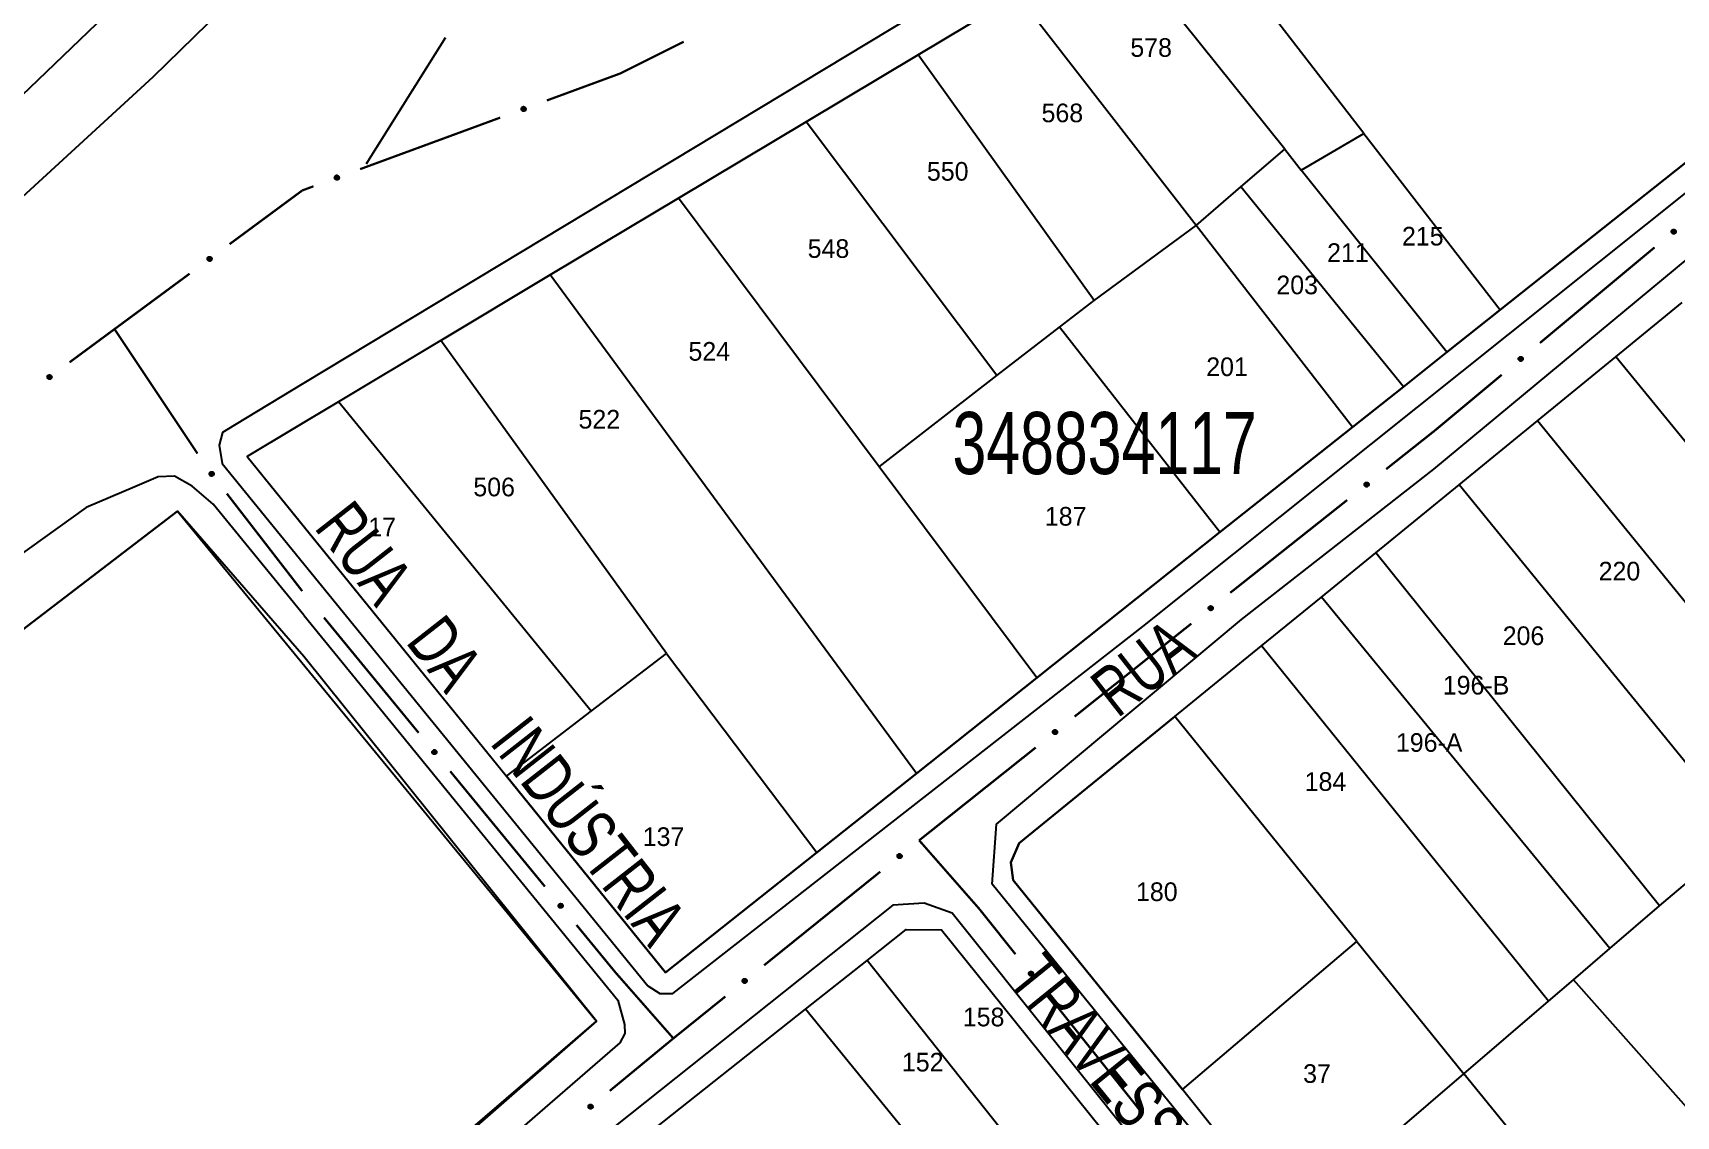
# Model space of a CAD drawing. Extents: x 199577 to 200882, y 4838726 to 4840156.
# Drawn here: x 199978.2 to 200110.4, y 4839670.9 to 4839758.1 of the extents above; entities that cross this region are included whole.
import ezdxf
from ezdxf.enums import TextEntityAlignment as Align

# ---------------------------------------------------------------- set-up
doc = ezdxf.new("R2010")
doc.units = 0
doc.header["$LTSCALE"] = 1.5
doc.header["$MEASUREMENT"] = 0
for name, color, linetype in [('CD_MALHA_LOTES', 7, 'CONTINUOUS'), ('CD_TXT_QUADRA', 2, 'CONTINUOUS'), ('RU-QUADRA', 210, 'CONTINUOUS'), ('SV-EIXO-RUA-PAV', 20, 'CONTINUOUS'), ('SV-RUA-PAVIM', 7, 'CONTINUOUS'), ('SV-TXT-RUA-PAV', 7, 'CONTINUOUS'), ('Th_NmrPorta', 1, 'CONTINUOUS')]:
    doc.layers.add(name, color=color, linetype=linetype)
doc.styles.add('ARIAL', font='ARIAL.SHX')

msp = doc.modelspace()

# ---------------------------------------------------------------- linework, layer by layer
at = {"layer": 'CD_MALHA_LOTES', "linetype": 'Continuous', "flags": 128}
for points in [[(200070.59, 4839768.97), (200101.62, 4839787.54), (200125.3, 4839758.87), (200096.21, 4839735.77)], [(199877.53, 4839658.95), (199894.68, 4839674.47), (199922.61, 4839700.51), (200000, 4839774.82)], [(200085.25, 4839749.97), (200070.59, 4839768.97)], [(200078.89, 4839748.69), (200065.23, 4839765.76)], [(200049.41, 4839756.29), (200057.41, 4839761.08)], [(200071.76, 4839742.57), (200057.41, 4839761.08)], [(200040.39, 4839750.89), (200049.41, 4839756.29)], [(200063.56, 4839736.52), (200049.41, 4839756.29)], [(200030.14, 4839744.76), (200040.39, 4839750.89)], [(200055.74, 4839730.48), (200040.39, 4839750.89)], [(200080.22, 4839747.02), (200085.25, 4839749.97)], [(200085.25, 4839749.97), (200096.21, 4839735.77)], [(200075.35, 4839745.66), (200078.89, 4839748.69)], [(200078.89, 4839748.69), (200080.22, 4839747.02)], [(200091.94, 4839732.38), (200080.22, 4839747.02)], [(200071.76, 4839742.57), (200075.35, 4839745.66)], [(200088.43, 4839729.59), (200075.35, 4839745.66)], [(200019.82, 4839738.58), (200030.14, 4839744.76)], [(200046.27, 4839723.14), (200030.14, 4839744.76)], [(200063.56, 4839736.52), (200071.76, 4839742.57)], [(200084.34, 4839726.34), (200071.76, 4839742.57)], [(200011.03, 4839733.32), (200019.82, 4839738.58)], [(200049.28, 4839698.49), (200019.82, 4839738.58)], [(200060.77, 4839734.37), (200063.56, 4839736.52)], [(200105.52, 4839731.99), (200110.86, 4839736.36)], [(200096.21, 4839735.77), (200091.94, 4839732.38)], [(200055.74, 4839730.48), (200060.77, 4839734.37)], [(200073.68, 4839717.88), (200060.77, 4839734.37)], [(200011.03, 4839733.32), (200002.78, 4839728.38)], [(200029.17, 4839708.14), (200011.03, 4839733.32)], [(200091.94, 4839732.38), (200088.43, 4839729.59)], [(200099.23, 4839726.85), (200105.52, 4839731.99)], [(200128.2, 4839704.28), (200105.52, 4839731.99)], [(200046.27, 4839723.14), (200055.74, 4839730.48)], [(200088.43, 4839729.59), (200084.34, 4839726.34)], [(200002.78, 4839728.38), (199995.43, 4839723.98), (200016.29, 4839698.25)], [(200023.11, 4839703.48), (200002.78, 4839728.38)], [(200084.34, 4839726.34), (200073.68, 4839717.88)], [(200092.91, 4839721.69), (200099.23, 4839726.85)], [(200121.96, 4839698.93), (200099.23, 4839726.85)], [(200058.94, 4839706.16), (200046.27, 4839723.14)], [(200086.23, 4839716.23), (200092.91, 4839721.69)], [(200115.8, 4839693.64), (200092.91, 4839721.69)], [(199950.14, 4839689.2), (199989.84, 4839719.57)], [(199989.84, 4839719.57), (200023.55, 4839678.56)], [(200073.68, 4839717.88), (200058.94, 4839706.16)], [(200081.85, 4839712.67), (200086.23, 4839716.23)], [(200109.04, 4839687.83), (200086.23, 4839716.23)], [(200077.02, 4839708.74), (200081.85, 4839712.67)], [(200105.04, 4839684.4), (200081.85, 4839712.67)], [(200070.05, 4839703.06), (200077.02, 4839708.74)], [(200100.11, 4839680.17), (200077.02, 4839708.74)], [(200023.11, 4839703.48), (200029.17, 4839708.14)], [(200029.17, 4839708.14), (200041.25, 4839692.12)], [(200058.94, 4839706.16), (200049.28, 4839698.49)], [(200016.29, 4839698.25), (200023.11, 4839703.48)], [(200070.05, 4839703.06), (200057.54, 4839692.88), (200056.85, 4839691.31), (200057.06, 4839689.91), (200070.67, 4839673.05)], [(200084.69, 4839684.96), (200070.05, 4839703.06)], [(200029.09, 4839682.46), (200016.29, 4839698.25)], [(200049.28, 4839698.49), (200041.25, 4839692.12)], [(200041.25, 4839692.12), (200029.09, 4839682.46)], [(200109.04, 4839687.83), (200111.62, 4839690.04)], [(200105.04, 4839684.4), (200109.04, 4839687.83)], [(200045.3, 4839683.43), (200048.45, 4839685.93), (200051.28, 4839685.9), (200065.18, 4839668.64)], [(200070.67, 4839673.05), (200084.69, 4839684.96)], [(200084.69, 4839684.96), (200093.3, 4839674.32)], [(200040.35, 4839679.51), (200045.3, 4839683.43)], [(200060.42, 4839664.38), (200045.3, 4839683.43)], [(200102.11, 4839681.88), (200105.04, 4839684.4)], [(200100.11, 4839680.17), (200102.11, 4839681.88)], [(200128.31, 4839652.36), (200102.11, 4839681.88)], [(200027.59, 4839669.4), (200040.35, 4839679.51)], [(200055.96, 4839660.38), (200040.35, 4839679.51)], [(200093.3, 4839674.32), (200100.11, 4839680.17)], [(200023.55, 4839678.56), (199954.6, 4839618.28)], [(200079.28, 4839662.29), (200093.3, 4839674.32)], [(200098.1, 4839668.43), (200093.3, 4839674.32)], [(200079.28, 4839662.29), (200070.67, 4839673.05)]]:
    msp.add_lwpolyline(points, dxfattribs=at)
at = {"layer": 'RU-QUADRA', "linetype": 'Continuous', "flags": 128}
for points in [[(199664.32, 4839452.58), (199781.38, 4839565.17), (199877.53, 4839658.95), (199894.68, 4839674.47), (199922.61, 4839700.51), (200000, 4839774.82), (200127.91, 4839897.56), (200162.15, 4839930.41), (200156.67, 4839958.91), (200109.35, 4839994.51), (200029.2, 4839897.56), (200000, 4839862.24), (199937.53, 4839789.94), (199872.75, 4839722.23), (199845.1, 4839695.32), (199780.34, 4839634.06), (199772.91, 4839627.43), (199767.28, 4839621.55), (199762.32, 4839626.7), (199710.63, 4839577.87), (199702.93, 4839570.4), (199652.38, 4839522)], [(200118.5, 4839643.41), (200105.76, 4839631.4), (200103.97, 4839631.51), (200088.21, 4839651.12), (200083.64, 4839656.83), (200079.28, 4839662.29), (200070.67, 4839673.05), (200057.06, 4839689.91), (200056.85, 4839691.31), (200057.54, 4839692.88), (200070.05, 4839703.06), (200077.02, 4839708.74), (200081.85, 4839712.67), (200086.23, 4839716.23), (200092.91, 4839721.69), (200099.23, 4839726.85), (200105.52, 4839731.99), (200110.86, 4839736.36)], [(200027.59, 4839669.4), (200040.35, 4839679.51), (200045.3, 4839683.43), (200048.45, 4839685.93), (200051.28, 4839685.9), (200065.18, 4839668.64)]]:
    msp.add_lwpolyline(points, dxfattribs=at)
for points in [[(200000, 4839718.35), (200016.29, 4839698.25), (200029.09, 4839682.46), (200041.25, 4839692.12), (200049.28, 4839698.49), (200058.94, 4839706.16), (200073.68, 4839717.88), (200084.34, 4839726.34), (200088.43, 4839729.59), (200091.94, 4839732.38), (200096.21, 4839735.77), (200125.3, 4839758.87), (200101.62, 4839787.54), (200070.59, 4839768.97), (200065.23, 4839765.76), (200057.41, 4839761.08), (200049.41, 4839756.29), (200040.39, 4839750.89), (200030.14, 4839744.76), (200019.82, 4839738.58), (200011.03, 4839733.32), (200002.78, 4839728.38), (200000, 4839726.72), (199995.43, 4839723.98)], [(200000.12, 4839658.43), (200023.55, 4839678.56), (200000, 4839707.88), (199989.84, 4839719.57), (199950.14, 4839689.2), (199947.72, 4839691.9), (199895.17, 4839648.14), (199900.55, 4839642), (199898.34, 4839640.25), (199909.12, 4839628.26), (199905.39, 4839624.93), (199930.08, 4839597.17), (199954.6, 4839618.28)]]:
    msp.add_lwpolyline(points, close=True, dxfattribs=at)
at = {"layer": 'SV-EIXO-RUA-PAV', "const_width": 0.18}
for points in [[(200005.02, 4839747.51), (200011.395346, 4839757.676364)], [(200030.55454, 4839757.34227), (200026.082404, 4839755.106202)], [(200025.43, 4839754.78), (200019.545052, 4839752.614892)], [(200026.082404, 4839755.106202), (200025.43, 4839754.78)], [(200015.791053, 4839751.233773), (200004.529055, 4839747.090415)], [(199999.659981, 4839745.217502), (199999.88, 4839745.38)], [(200000.775056, 4839745.709296), (199999.88, 4839745.38)], [(199994.029231, 4839741.058817), (199999.659981, 4839745.217502)], [(200099.414557, 4839733.108628), (200108.632408, 4839740.791805)], [(199981.158946, 4839731.553253), (199990.81166, 4839738.682426)], [(199984.79, 4839734.2), (199991.444341, 4839724.214022)], [(200090.97, 4839726.07), (200096.34194, 4839730.547569)], [(200087.047301, 4839722.958827), (200090.964757, 4839726.065842)], [(200090.964757, 4839726.065842), (200090.97, 4839726.07)], [(199993.808871, 4839720.990543), (199999.313335, 4839713.870089)], [(200074.511441, 4839713.016382), (200083.913336, 4839720.473216)], [(199999.313335, 4839713.870089), (199999.87, 4839713.15)], [(200009.233492, 4839701.748703), (200001.617522, 4839711.02216)], [(200061.989792, 4839703.056058), (200070.594028, 4839709.909313)], [(200070.594028, 4839709.909313), (200070.62, 4839709.93)], [(200070.62, 4839709.93), (200071.377476, 4839710.53077)], [(200049.49, 4839693.1), (200058.860978, 4839700.563964)], [(200019.388119, 4839689.384094), (200011.772149, 4839698.65755)], [(200049.474609, 4839693.087598), (200049.49, 4839693.1)], [(200049.49, 4839693.1), (200054.105593, 4839687.837272)], [(200037.015829, 4839683.048733), (200046.359914, 4839690.577882)], [(200054.105593, 4839687.837272), (200054.34, 4839687.57)], [(200054.34, 4839687.57), (200057.23511, 4839683.938237)], [(200025.05, 4839682.49), (200021.926775, 4839686.292941)], [(200025.102073, 4839682.430679), (200025.05, 4839682.49)], [(200029.72, 4839677.17), (200025.102073, 4839682.430679)], [(200029.72, 4839677.17), (200033.901134, 4839680.539017)], [(200059.728477, 4839680.810439), (200067.208579, 4839671.427045)], [(200024.605657, 4839672.950254), (200029.233713, 4839676.768774)], [(200029.233713, 4839676.768774), (200029.72, 4839677.17)]]:
    msp.add_lwpolyline(points, dxfattribs=at)
at = {"layer": 'SV-EIXO-RUA-PAV'}
for points in [[(200017.840905, 4839751.870632), (200017.821021, 4839751.825948), (200017.794794, 4839751.791611), (200017.764676, 4839751.769267), (200017.732914, 4839751.756463), (200017.698944, 4839751.747023), (200017.662596, 4839751.745063), (200017.621771, 4839751.751822), (200017.576807, 4839751.771455), (200017.543397, 4839751.800633), (200017.519913, 4839751.828988), (200017.504654, 4839751.86134), (200017.496037, 4839751.894493), (200017.495248, 4839751.932317), (200017.502503, 4839751.973622), (200017.523338, 4839752.018357), (200017.549281, 4839752.051844), (200017.57898, 4839752.072691), (200017.6116, 4839752.087825), (200017.646396, 4839752.097046), (200017.682088, 4839752.098766), (200017.723662, 4839752.091387), (200017.767544, 4839752.070237), (200017.801238, 4839752.044744), (200017.822496, 4839752.015345), (200017.836673, 4839751.982895), (200017.846555, 4839751.948938), (200017.850047, 4839751.912482), (200017.840905, 4839751.870632)], [(200002.824908, 4839746.346155), (200002.805024, 4839746.301471), (200002.778797, 4839746.267134), (200002.748679, 4839746.244791), (200002.716917, 4839746.231987), (200002.682947, 4839746.222547), (200002.646599, 4839746.220586), (200002.605774, 4839746.227346), (200002.56081, 4839746.246978), (200002.527401, 4839746.276157), (200002.503916, 4839746.304512), (200002.488657, 4839746.336863), (200002.48004, 4839746.370017), (200002.479252, 4839746.407841), (200002.486506, 4839746.449146), (200002.507341, 4839746.493881), (200002.533284, 4839746.527368), (200002.562983, 4839746.548214), (200002.595604, 4839746.563348), (200002.6304, 4839746.57257), (200002.666091, 4839746.574289), (200002.707666, 4839746.56691), (200002.751547, 4839746.545761), (200002.785242, 4839746.520267), (200002.806499, 4839746.490869), (200002.820676, 4839746.458418), (200002.830558, 4839746.424462), (200002.834051, 4839746.388006), (200002.824908, 4839746.346155)], [(200109.995206, 4839742.059857), (200110.000047, 4839742.108525), (200110.01416, 4839742.149363), (200110.035734, 4839742.180036), (200110.061866, 4839742.20217), (200110.091151, 4839742.221803), (200110.125043, 4839742.235083), (200110.165925, 4839742.24149), (200110.21478, 4839742.236976), (200110.255664, 4839742.219769), (200110.286867, 4839742.200227), (200110.311516, 4839742.174307), (200110.330112, 4839742.145538), (200110.342742, 4839742.109877), (200110.34883, 4839742.068384), (200110.343103, 4839742.019368), (200110.328992, 4839741.979427), (200110.307346, 4839741.950306), (200110.28113, 4839741.925691), (200110.250993, 4839741.906006), (200110.217648, 4839741.893162), (200110.17586, 4839741.887107), (200110.127556, 4839741.893401), (200110.087559, 4839741.90702), (200110.058142, 4839741.928252), (200110.034489, 4839741.954607), (200110.014441, 4839741.98374), (200109.999673, 4839742.017253), (200109.995206, 4839742.059857)], [(199992.239471, 4839739.87381), (199992.246058, 4839739.922272), (199992.261629, 4839739.962577), (199992.284291, 4839739.992455), (199992.311202, 4839740.013636), (199992.341173, 4839740.032204), (199992.375521, 4839740.044257), (199992.416606, 4839740.049191), (199992.465268, 4839740.042925), (199992.505507, 4839740.02426), (199992.535988, 4839740.003609), (199992.55969, 4839739.97682), (199992.57724, 4839739.947402), (199992.588581, 4839739.91131), (199992.593174, 4839739.869625), (199992.585689, 4839739.820847), (199992.570153, 4839739.781438), (199992.547474, 4839739.753114), (199992.520391, 4839739.729457), (199992.489565, 4839739.710867), (199992.455781, 4839739.699229), (199992.413802, 4839739.69468), (199992.365756, 4839739.702706), (199992.326273, 4839739.717753), (199992.297639, 4839739.740028), (199992.274948, 4839739.767216), (199992.255959, 4839739.79705), (199992.242405, 4839739.831073), (199992.239471, 4839739.87381)], [(200097.697399, 4839731.820664), (200097.701131, 4839731.869429), (200097.714311, 4839731.910578), (200097.735181, 4839731.941734), (200097.760803, 4839731.964457), (200097.789633, 4839731.984751), (200097.823215, 4839731.998799), (200097.86394, 4839732.006135), (200097.912885, 4839732.002734), (200097.95415, 4839731.986462), (200097.98579, 4839731.967635), (200098.011022, 4839731.942283), (200098.030268, 4839731.913945), (200098.043707, 4839731.87858), (200098.050738, 4839731.837237), (200098.046127, 4839731.788103), (200098.032929, 4839731.747851), (200098.011951, 4839731.718245), (200097.986303, 4839731.69304), (200097.956621, 4839731.672674), (200097.923577, 4839731.659074), (200097.881938, 4839731.65207), (200097.833504, 4839731.657263), (200097.793206, 4839731.669968), (200097.763314, 4839731.690525), (200097.739068, 4839731.716335), (200097.718361, 4839731.745004), (200097.702834, 4839731.778173), (200097.697399, 4839731.820664)], [(199979.369186, 4839730.368245), (199979.375772, 4839730.416708), (199979.391343, 4839730.457013), (199979.414006, 4839730.486891), (199979.440916, 4839730.508071), (199979.470888, 4839730.526639), (199979.505235, 4839730.538693), (199979.546321, 4839730.543627), (199979.594982, 4839730.537361), (199979.635222, 4839730.518696), (199979.665703, 4839730.498045), (199979.689404, 4839730.471256), (199979.706954, 4839730.441838), (199979.718295, 4839730.405746), (199979.722888, 4839730.364061), (199979.715403, 4839730.315283), (199979.699867, 4839730.275874), (199979.677188, 4839730.24755), (199979.650105, 4839730.223893), (199979.61928, 4839730.205303), (199979.585495, 4839730.193665), (199979.543516, 4839730.189116), (199979.49547, 4839730.197142), (199979.455988, 4839730.212189), (199979.427353, 4839730.234464), (199979.404662, 4839730.261652), (199979.385673, 4839730.291486), (199979.372119, 4839730.325509), (199979.369186, 4839730.368245)], [(199992.584872, 4839722.753867), (199992.633468, 4839722.748345), (199992.674104, 4839722.733663), (199992.704472, 4839722.711661), (199992.726238, 4839722.685222), (199992.74546, 4839722.655665), (199992.758264, 4839722.62159), (199992.764098, 4839722.580623), (199992.758902, 4839722.531836), (199992.741125, 4839722.491196), (199992.721148, 4839722.46027), (199992.694885, 4839722.435986), (199992.665859, 4839722.417795), (199992.630025, 4839722.405665), (199992.588451, 4839722.400157), (199992.53952, 4839722.40657), (199992.49978, 4839722.421238), (199992.470965, 4839722.44329), (199992.446719, 4839722.469847), (199992.427457, 4839722.500257), (199992.415081, 4839722.533778), (199992.409611, 4839722.575647), (199992.416581, 4839722.623858), (199992.430758, 4839722.663661), (199992.452399, 4839722.692778), (199992.479082, 4839722.71606), (199992.508493, 4839722.735699), (199992.54221, 4839722.749996), (199992.584872, 4839722.753867)], [(200085.299342, 4839721.712985), (200085.304258, 4839721.761646), (200085.318434, 4839721.802462), (200085.340056, 4839721.833102), (200085.366222, 4839721.855195), (200085.395538, 4839721.874782), (200085.429451, 4839721.88801), (200085.470342, 4839721.894353), (200085.51919, 4839721.889764), (200085.560048, 4839721.872494), (200085.591221, 4839721.852903), (200085.615829, 4839721.826945), (200085.63438, 4839721.798148), (200085.646955, 4839721.762466), (200085.652979, 4839721.720964), (200085.647175, 4839721.671957), (200085.633003, 4839721.632038), (200085.611311, 4839721.602951), (200085.585058, 4839721.578376), (200085.55489, 4839721.558738), (200085.521525, 4839721.545945), (200085.479728, 4839721.539955), (200085.431434, 4839721.546325), (200085.391458, 4839721.560005), (200085.362074, 4839721.581283), (200085.338462, 4839721.607674), (200085.318459, 4839721.636838), (200085.303743, 4839721.670375), (200085.299342, 4839721.712985)], [(200072.763482, 4839711.770539), (200072.768399, 4839711.8192), (200072.782575, 4839711.860016), (200072.804197, 4839711.890656), (200072.830363, 4839711.912749), (200072.859678, 4839711.932336), (200072.893591, 4839711.945564), (200072.934483, 4839711.951907), (200072.983331, 4839711.947318), (200073.024188, 4839711.930048), (200073.055361, 4839711.910457), (200073.07997, 4839711.884499), (200073.098521, 4839711.855702), (200073.111096, 4839711.820021), (200073.11712, 4839711.778518), (200073.111316, 4839711.729512), (200073.097144, 4839711.689592), (200073.075452, 4839711.660505), (200073.049199, 4839711.63593), (200073.01903, 4839711.616292), (200072.985666, 4839711.603499), (200072.943869, 4839711.59751), (200072.895575, 4839711.603879), (200072.855598, 4839711.617559), (200072.826215, 4839711.638837), (200072.802603, 4839711.665228), (200072.782599, 4839711.694392), (200072.767883, 4839711.727929), (200072.763482, 4839711.770539)], [(200060.244415, 4839701.8066), (200060.249231, 4839701.855271), (200060.263322, 4839701.896116), (200060.284881, 4839701.9268), (200060.311001, 4839701.948948), (200060.340276, 4839701.968596), (200060.374161, 4839701.981893), (200060.41504, 4839701.988322), (200060.463897, 4839701.983833), (200060.50479, 4839701.966648), (200060.536004, 4839701.947122), (200060.560666, 4839701.921214), (200060.579277, 4839701.892456), (200060.591925, 4839701.856801), (200060.598035, 4839701.815311), (200060.592333, 4839701.766292), (200060.578243, 4839701.726343), (200060.556612, 4839701.697212), (200060.530409, 4839701.672583), (200060.500282, 4839701.652882), (200060.466944, 4839701.64002), (200060.425159, 4839701.633944), (200060.376852, 4839701.640213), (200060.336848, 4839701.653811), (200060.30742, 4839701.675028), (200060.283753, 4839701.70137), (200060.26369, 4839701.730493), (200060.248904, 4839701.763999), (200060.244415, 4839701.8066)], [(200010.50894, 4839700.022228), (200010.460203, 4839700.026315), (200010.419151, 4839700.039793), (200010.388148, 4839700.060889), (200010.365612, 4839700.086676), (200010.345528, 4839700.115653), (200010.331724, 4839700.149335), (200010.324685, 4839700.190113), (200010.328441, 4839700.239032), (200010.345012, 4839700.280178), (200010.364069, 4839700.31168), (200010.389604, 4839700.336727), (200010.418081, 4839700.355767), (200010.453543, 4839700.368948), (200010.494936, 4839700.375678), (200010.544035, 4839700.37071), (200010.58419, 4839700.357221), (200010.613643, 4839700.336028), (200010.638661, 4839700.310197), (200010.658811, 4839700.280368), (200010.67217, 4839700.247226), (200010.678871, 4839700.205537), (200010.673326, 4839700.157141), (200010.660329, 4839700.116938), (200010.639555, 4839700.087196), (200010.61357, 4839700.063137), (200010.584751, 4839700.04264), (200010.55147, 4839700.027355), (200010.50894, 4839700.022228)], [(200047.736313, 4839691.828308), (200047.740854, 4839691.877005), (200047.754715, 4839691.917929), (200047.7761, 4839691.948734), (200047.802095, 4839691.971029), (200047.831258, 4839691.990842), (200047.865068, 4839692.004331), (200047.905909, 4839692.010989), (200047.954791, 4839692.006777), (200047.995781, 4839691.989823), (200048.027104, 4839691.970473), (200048.051912, 4839691.944705), (200048.070685, 4839691.916052), (200048.083535, 4839691.880469), (200048.089879, 4839691.839015), (200048.084453, 4839691.789964), (200048.070589, 4839691.749937), (200048.049123, 4839691.720683), (200048.02306, 4839691.695907), (200047.993044, 4839691.676036), (200047.959779, 4839691.662987), (200047.918029, 4839691.656675), (200047.869688, 4839691.662671), (200047.829607, 4839691.676043), (200047.80006, 4839691.697093), (200047.776245, 4839691.723301), (200047.756017, 4839691.75231), (200047.741043, 4839691.785732), (200047.736313, 4839691.828308)], [(200020.663567, 4839687.657619), (200020.61483, 4839687.661705), (200020.573778, 4839687.675184), (200020.542774, 4839687.69628), (200020.520238, 4839687.722067), (200020.500154, 4839687.751044), (200020.486351, 4839687.784726), (200020.479311, 4839687.825504), (200020.483068, 4839687.874423), (200020.499639, 4839687.915569), (200020.518696, 4839687.947071), (200020.544231, 4839687.972118), (200020.572708, 4839687.991158), (200020.608169, 4839688.004339), (200020.649563, 4839688.011069), (200020.698662, 4839688.006101), (200020.738817, 4839687.992611), (200020.768269, 4839687.971419), (200020.793288, 4839687.945588), (200020.813437, 4839687.915759), (200020.826796, 4839687.882617), (200020.833498, 4839687.840928), (200020.827953, 4839687.792532), (200020.814955, 4839687.752329), (200020.794182, 4839687.722587), (200020.768196, 4839687.698528), (200020.739377, 4839687.678031), (200020.706096, 4839687.662746), (200020.663567, 4839687.657619)], [(200035.277533, 4839681.789443), (200035.282075, 4839681.83814), (200035.295935, 4839681.879064), (200035.31732, 4839681.909869), (200035.343315, 4839681.932164), (200035.372478, 4839681.951977), (200035.406288, 4839681.965466), (200035.44713, 4839681.972124), (200035.496011, 4839681.967912), (200035.537001, 4839681.950958), (200035.568324, 4839681.931608), (200035.593132, 4839681.90584), (200035.611905, 4839681.877187), (200035.624755, 4839681.841604), (200035.631099, 4839681.80015), (200035.625674, 4839681.751099), (200035.61181, 4839681.711072), (200035.590343, 4839681.681818), (200035.56428, 4839681.657042), (200035.534264, 4839681.637171), (200035.500999, 4839681.624122), (200035.45925, 4839681.61781), (200035.410908, 4839681.623806), (200035.370827, 4839681.637178), (200035.34128, 4839681.658228), (200035.317465, 4839681.684436), (200035.297237, 4839681.713445), (200035.282263, 4839681.746867), (200035.277533, 4839681.789443)], [(200058.478309, 4839682.555306), (200058.526982, 4839682.55051), (200058.567833, 4839682.536435), (200058.598526, 4839682.51489), (200058.620684, 4839682.488778), (200058.640344, 4839682.459511), (200058.653655, 4839682.425631), (200058.6601, 4839682.384756), (200058.655632, 4839682.335896), (200058.638463, 4839682.294996), (200058.618949, 4839682.263775), (200058.593052, 4839682.239102), (200058.564301, 4839682.22048), (200058.528651, 4839682.207816), (200058.487164, 4839682.20169), (200058.438143, 4839682.207372), (200058.398188, 4839682.221445), (200058.369048, 4839682.243065), (200058.344408, 4839682.269257), (200058.324695, 4839682.299377), (200058.31182, 4839682.332709), (200058.305727, 4839682.374492), (200058.311976, 4839682.422801), (200058.325557, 4839682.462811), (200058.346762, 4839682.492248), (200058.373095, 4839682.515925), (200058.402209, 4839682.536001), (200058.435709, 4839682.550799), (200058.478309, 4839682.555306)], [(200022.882087, 4839671.670883), (200022.886063, 4839671.71963), (200022.899448, 4839671.760712), (200022.920474, 4839671.791763), (200022.946209, 4839671.814358), (200022.97514, 4839671.834508), (200023.008792, 4839671.848388), (200023.049553, 4839671.85552), (200023.09848, 4839671.851875), (200023.139664, 4839671.835397), (200023.171209, 4839671.816412), (200023.196315, 4839671.790934), (200023.215419, 4839671.762501), (200023.22868, 4839671.727069), (200023.235505, 4839671.685691), (200023.230649, 4839671.636581), (200023.21725, 4839671.596395), (200023.196124, 4839671.566895), (200023.170351, 4839671.541818), (200023.140567, 4839671.5216), (200023.107456, 4839671.508166), (200023.065782, 4839671.50137), (200023.017374, 4839671.506805), (200022.977141, 4839671.519711), (200022.947352, 4839671.540417), (200022.923235, 4839671.566347), (200022.902672, 4839671.595119), (200022.887311, 4839671.628365), (200022.882087, 4839671.670883)]]:
    msp.add_lwpolyline(points, close=True, dxfattribs=at)
for points in [[(200017.767544, 4839752.070237), (200017.495248, 4839751.932317)], [(200017.801238, 4839752.044744), (200017.496037, 4839751.894493)], [(200017.782008, 4839752.057681), (200017.499719, 4839751.916023)], [(200017.742528, 4839752.078051), (200017.501556, 4839751.954501)], [(200017.723662, 4839752.091387), (200017.502503, 4839751.973622)], [(200017.808345, 4839752.029568), (200017.503005, 4839751.879429)], [(200017.822496, 4839752.015345), (200017.504654, 4839751.86134)], [(200017.826997, 4839751.998628), (200017.513031, 4839751.848223)], [(200017.836673, 4839751.982895), (200017.519913, 4839751.828988)], [(200017.698528, 4839752.090942), (200017.520041, 4839751.999104)], [(200017.682088, 4839752.098766), (200017.523338, 4839752.018357)], [(200017.660389, 4839752.095811), (200017.542162, 4839752.037775)], [(200017.646396, 4839752.097046), (200017.549281, 4839752.051844)], [(200017.838438, 4839751.963581), (200017.536939, 4839751.814855)], [(200017.846555, 4839751.948938), (200017.543397, 4839751.800633)], [(200017.843813, 4839751.92921), (200017.564556, 4839751.787213)], [(200017.850047, 4839751.912482), (200017.576807, 4839751.771455)], [(200017.844066, 4839751.892954), (200017.601947, 4839751.764621)], [(200017.840905, 4839751.870632), (200017.621771, 4839751.751822)], [(200017.829085, 4839751.846732), (200017.648978, 4839751.751391)], [(200017.821021, 4839751.825948), (200017.662596, 4839751.745063)], [(200017.806154, 4839751.806309), (200017.688737, 4839751.750025)], [(200017.794794, 4839751.791611), (200017.698944, 4839751.747023)], [(200002.751547, 4839746.545761), (200002.479252, 4839746.407841)], [(200002.785242, 4839746.520267), (200002.48004, 4839746.370017)], [(200002.766012, 4839746.533205), (200002.483722, 4839746.391546)], [(200002.726531, 4839746.553574), (200002.485559, 4839746.430025)], [(200002.707666, 4839746.56691), (200002.486506, 4839746.449146)], [(200002.792348, 4839746.505092), (200002.487008, 4839746.354953)], [(200002.806499, 4839746.490869), (200002.488657, 4839746.336863)], [(200002.811001, 4839746.474152), (200002.497035, 4839746.323747)], [(200002.820676, 4839746.458418), (200002.503916, 4839746.304512)], [(200002.682532, 4839746.566465), (200002.504044, 4839746.474628)], [(200002.666091, 4839746.574289), (200002.507341, 4839746.493881)], [(200002.822441, 4839746.439104), (200002.520943, 4839746.290379)], [(200002.644392, 4839746.571335), (200002.526165, 4839746.513299)], [(200002.830558, 4839746.424462), (200002.527401, 4839746.276157)], [(200002.6304, 4839746.57257), (200002.533284, 4839746.527368)], [(200002.827816, 4839746.404733), (200002.548559, 4839746.262737)], [(200002.834051, 4839746.388006), (200002.56081, 4839746.246978)], [(200002.828069, 4839746.368478), (200002.58595, 4839746.240144)], [(200002.824908, 4839746.346155), (200002.605774, 4839746.227346)], [(200002.813088, 4839746.322256), (200002.632982, 4839746.226915)], [(200002.805024, 4839746.301471), (200002.646599, 4839746.220586)], [(200002.790158, 4839746.281833), (200002.67274, 4839746.225549)], [(200002.778797, 4839746.267134), (200002.682947, 4839746.222547)], [(200109.995206, 4839742.059857), (200110.165925, 4839742.24149)], [(200109.99892, 4839742.08626), (200110.139959, 4839742.233352)], [(200109.999217, 4839742.037672), (200110.188766, 4839742.235567)], [(200109.999673, 4839742.017253), (200110.21478, 4839742.236976)], [(200110.000047, 4839742.108525), (200110.125043, 4839742.235083)], [(200110.007991, 4839742.13184), (200110.101784, 4839742.222159)], [(200110.010846, 4839742.003331), (200110.231361, 4839742.225864)], [(200110.01416, 4839742.149363), (200110.091151, 4839742.221803)], [(200110.014441, 4839741.98374), (200110.255664, 4839742.219769)], [(200110.026747, 4839741.972389), (200110.266263, 4839742.208296)], [(200110.034489, 4839741.954607), (200110.286867, 4839742.200227)], [(200110.048617, 4839741.942709), (200110.299443, 4839742.184127)], [(200110.058142, 4839741.928252), (200110.311516, 4839742.174307)], [(200110.076045, 4839741.919195), (200110.318765, 4839742.157651)], [(200110.087559, 4839741.90702), (200110.330112, 4839742.145538)], [(200110.10988, 4839741.900778), (200110.333379, 4839742.123942)], [(200110.127556, 4839741.893401), (200110.342742, 4839742.109877)], [(200110.15376, 4839741.893842), (200110.343723, 4839742.086834)], [(200110.17586, 4839741.887107), (200110.34883, 4839742.068384)], [(200110.199582, 4839741.895425), (200110.340185, 4839742.038682)], [(200110.217648, 4839741.893162), (200110.343103, 4839742.019368)], [(200110.237321, 4839741.902783), (200110.331331, 4839741.99502)], [(200110.250993, 4839741.906006), (200110.328992, 4839741.979427)], [(199992.239471, 4839739.87381), (199992.416606, 4839740.049191)], [(199992.242405, 4839739.831073), (199992.465268, 4839740.042925)], [(199992.242683, 4839739.851494), (199992.43922, 4839740.042451)], [(199992.244132, 4839739.900062), (199992.390365, 4839740.041992)], [(199992.246058, 4839739.922272), (199992.375521, 4839740.044257)], [(199992.253071, 4839739.816758), (199992.481439, 4839740.031224)], [(199992.254835, 4839739.945286), (199992.351812, 4839740.032178)], [(199992.255959, 4839739.79705), (199992.505507, 4839740.02426)], [(199992.261629, 4839739.962577), (199992.341173, 4839740.032204)], [(199992.267849, 4839739.785264), (199992.515687, 4839740.012414)], [(199992.274948, 4839739.767216), (199992.535988, 4839740.003609)], [(199992.288639, 4839739.754818), (199992.547977, 4839739.987068)], [(199992.297639, 4839739.740028), (199992.55969, 4839739.97682)], [(199992.315205, 4839739.730333), (199992.566335, 4839739.959915)], [(199992.326273, 4839739.717753), (199992.57724, 4839739.947402)], [(199992.348355, 4839739.710713), (199992.579729, 4839739.925702)], [(199992.365756, 4839739.702706), (199992.588581, 4839739.91131)], [(199992.391959, 4839739.702205), (199992.588733, 4839739.888247)], [(199992.413802, 4839739.69468), (199992.593174, 4839739.869625)], [(199992.437808, 4839739.70214), (199992.583467, 4839739.840254)], [(199992.455781, 4839739.699229), (199992.585689, 4839739.820847)], [(199992.475786, 4839739.708138), (199992.573051, 4839739.796937)], [(199992.489565, 4839739.710867), (199992.570153, 4839739.781438)], [(200097.697399, 4839731.820664), (200097.86394, 4839732.006135)], [(200097.700511, 4839731.847144), (200097.838166, 4839731.997408)], [(200097.701131, 4839731.869429), (200097.823215, 4839731.998799)], [(200097.701914, 4839731.798575), (200097.88691, 4839732.000733)], [(200097.702834, 4839731.778173), (200097.912885, 4839732.002734)], [(200097.708543, 4839731.892919), (200097.800255, 4839731.985349)], [(200097.714311, 4839731.910578), (200097.789633, 4839731.984751)], [(200097.714322, 4839731.764508), (200097.929714, 4839731.992002)], [(200097.718361, 4839731.745004), (200097.95415, 4839731.986462)], [(200097.730922, 4839731.733936), (200097.965007, 4839731.975234)], [(200097.739068, 4839731.716335), (200097.98579, 4839731.967635)], [(200097.753463, 4839731.704762), (200097.998729, 4839731.951826)], [(200097.763314, 4839731.690525), (200098.011022, 4839731.942283)], [(200097.781419, 4839731.681878), (200098.018648, 4839731.925796)], [(200097.793206, 4839731.669968), (200098.030268, 4839731.913945)], [(200097.815663, 4839731.664236), (200098.034026, 4839731.892429)], [(200097.833504, 4839731.657263), (200098.043707, 4839731.87858)], [(200097.859691, 4839731.6583), (200098.045211, 4839731.855566)], [(200097.881938, 4839731.65207), (200098.050738, 4839731.837237)], [(200097.905464, 4839731.660925), (200098.04277, 4839731.807346)], [(200097.923577, 4839731.659074), (200098.046127, 4839731.788103)], [(200097.943026, 4839731.669141), (200098.034913, 4839731.763493)], [(200097.956621, 4839731.672674), (200098.032929, 4839731.747851)], [(199979.369186, 4839730.368245), (199979.546321, 4839730.543627)], [(199979.372119, 4839730.325509), (199979.594982, 4839730.537361)], [(199979.372397, 4839730.34593), (199979.568934, 4839730.536887)], [(199979.373846, 4839730.394498), (199979.52008, 4839730.536428)], [(199979.375772, 4839730.416708), (199979.505235, 4839730.538693)], [(199979.382785, 4839730.311194), (199979.611153, 4839730.52566)], [(199979.38455, 4839730.439722), (199979.481527, 4839730.526613)], [(199979.385673, 4839730.291486), (199979.635222, 4839730.518696)], [(199979.391343, 4839730.457013), (199979.470888, 4839730.526639)], [(199979.397564, 4839730.2797), (199979.645401, 4839730.50685)], [(199979.404662, 4839730.261652), (199979.665703, 4839730.498045)], [(199979.418354, 4839730.249254), (199979.677691, 4839730.481504)], [(199979.427353, 4839730.234464), (199979.689404, 4839730.471256)], [(199979.444919, 4839730.224769), (199979.69605, 4839730.454351)], [(199979.455988, 4839730.212189), (199979.706954, 4839730.441838)], [(199979.47807, 4839730.205149), (199979.709443, 4839730.420138)], [(199979.49547, 4839730.197142), (199979.718295, 4839730.405746)], [(199979.521673, 4839730.196641), (199979.718447, 4839730.382683)], [(199979.543516, 4839730.189116), (199979.722888, 4839730.364061)], [(199979.567522, 4839730.196576), (199979.713181, 4839730.334689)], [(199979.585495, 4839730.193665), (199979.715403, 4839730.315283)], [(199979.605501, 4839730.202574), (199979.702765, 4839730.291373)], [(199979.61928, 4839730.205303), (199979.699867, 4839730.275874)], [(199992.409611, 4839722.575647), (199992.588451, 4839722.400157)], [(199992.415081, 4839722.533778), (199992.53952, 4839722.40657)], [(199992.416581, 4839722.623858), (199992.630025, 4839722.405665)], [(199992.416655, 4839722.59765), (199992.606971, 4839722.405007)], [(199992.417596, 4839722.551811), (199992.558873, 4839722.409218)], [(199992.424204, 4839722.64143), (199992.644219, 4839722.41483)], [(199992.424426, 4839722.513973), (199992.515339, 4839722.418681)], [(199992.427457, 4839722.500257), (199992.49978, 4839722.421238)], [(199992.430758, 4839722.663661), (199992.665859, 4839722.417795)], [(199992.443092, 4839722.675003), (199992.67813, 4839722.428971)], [(199992.452399, 4839722.692778), (199992.694885, 4839722.435986)], [(199992.466988, 4839722.702099), (199992.704874, 4839722.447921)], [(199992.479082, 4839722.71606), (199992.721148, 4839722.46027)], [(199992.496971, 4839722.723553), (199992.729504, 4839722.480759)], [(199992.508493, 4839722.735699), (199992.741125, 4839722.491196)], [(199992.528132, 4839722.739019), (199992.747558, 4839722.515412)], [(199992.54221, 4839722.749996), (199992.758902, 4839722.531836)], [(199992.562632, 4839722.750166), (199992.757856, 4839722.557867)], [(199992.584872, 4839722.753867), (199992.764098, 4839722.580623)], [(199992.61122, 4839722.749784), (199992.756325, 4839722.6067)], [(199992.633468, 4839722.748345), (199992.758264, 4839722.62159)], [(199992.656669, 4839722.740075), (199992.745667, 4839722.645028)], [(199992.674104, 4839722.733663), (199992.74546, 4839722.655665)], [(200085.299342, 4839721.712985), (200085.470342, 4839721.894353)], [(200085.303097, 4839721.739382), (200085.444364, 4839721.886256)], [(200085.303318, 4839721.690793), (200085.493174, 4839721.888395)], [(200085.303743, 4839721.670375), (200085.51919, 4839721.889764)], [(200085.304258, 4839721.761646), (200085.429451, 4839721.88801)], [(200085.312239, 4839721.784948), (200085.406171, 4839721.875122)], [(200085.314894, 4839721.656435), (200085.535754, 4839721.878626)], [(200085.318434, 4839721.802462), (200085.395538, 4839721.874782)], [(200085.318459, 4839721.636838), (200085.560048, 4839721.872494)], [(200085.330747, 4839721.625468), (200085.570628, 4839721.861004)], [(200085.338462, 4839721.607674), (200085.591221, 4839721.852903)], [(200085.352572, 4839721.595755), (200085.603771, 4839721.836784)], [(200085.362074, 4839721.581283), (200085.615829, 4839721.826945)], [(200085.379963, 4839721.572198), (200085.623052, 4839721.810278)], [(200085.391458, 4839721.560005), (200085.63438, 4839721.798148)], [(200085.413769, 4839721.553729), (200085.637614, 4839721.776546)], [(200085.431434, 4839721.546325), (200085.646955, 4839721.762466)], [(200085.457639, 4839721.546725), (200085.6479, 4839721.739423)], [(200085.479728, 4839721.539955), (200085.652979, 4839721.720964)], [(200085.503463, 4839721.548237), (200085.644288, 4839721.691276)], [(200085.521525, 4839721.545945), (200085.647175, 4839721.671957)], [(200085.541213, 4839721.555536), (200085.635367, 4839721.647627)], [(200085.55489, 4839721.558738), (200085.633003, 4839721.632038)], [(200072.763482, 4839711.770539), (200072.934483, 4839711.951907)], [(200072.767237, 4839711.796936), (200072.908504, 4839711.94381)], [(200072.767459, 4839711.748348), (200072.957314, 4839711.945949)], [(200072.767883, 4839711.727929), (200072.983331, 4839711.947318)], [(200072.768399, 4839711.8192), (200072.893591, 4839711.945564)], [(200072.776379, 4839711.842502), (200072.870312, 4839711.932676)], [(200072.779035, 4839711.713989), (200072.999894, 4839711.93618)], [(200072.782575, 4839711.860016), (200072.859678, 4839711.932336)], [(200072.782599, 4839711.694392), (200073.024188, 4839711.930048)], [(200072.794888, 4839711.683022), (200073.034769, 4839711.918558)], [(200072.802603, 4839711.665228), (200073.055361, 4839711.910457)], [(200072.816712, 4839711.653309), (200073.067911, 4839711.894338)], [(200072.826215, 4839711.638837), (200073.07997, 4839711.884499)], [(200072.844104, 4839711.629752), (200073.087192, 4839711.867832)], [(200072.855598, 4839711.617559), (200073.098521, 4839711.855702)], [(200072.877909, 4839711.611283), (200073.101755, 4839711.8341)], [(200072.895575, 4839711.603879), (200073.111096, 4839711.820021)], [(200072.92178, 4839711.604279), (200073.11204, 4839711.796977)], [(200072.943869, 4839711.59751), (200073.11712, 4839711.778518)], [(200072.967603, 4839711.605791), (200073.108428, 4839711.74883)], [(200072.985666, 4839711.603499), (200073.111316, 4839711.729512)], [(200073.005354, 4839711.61309), (200073.099507, 4839711.705182)], [(200073.01903, 4839711.616292), (200073.097144, 4839711.689592)], [(200060.244415, 4839701.8066), (200060.41504, 4839701.988322)], [(200060.248115, 4839701.833005), (200060.389078, 4839701.98017)], [(200060.248438, 4839701.784416), (200060.437884, 4839701.98241)], [(200060.248904, 4839701.763999), (200060.463897, 4839701.983833)], [(200060.249231, 4839701.855271), (200060.374161, 4839701.981893)], [(200060.257163, 4839701.878589), (200060.350909, 4839701.968958)], [(200060.260085, 4839701.750082), (200060.480484, 4839701.972729)], [(200060.263322, 4839701.896116), (200060.340276, 4839701.968596)], [(200060.26369, 4839701.730493), (200060.50479, 4839701.966648)], [(200060.276001, 4839701.719148), (200060.515395, 4839701.95518)], [(200060.283753, 4839701.70137), (200060.536004, 4839701.947122)], [(200060.297888, 4839701.68948), (200060.548587, 4839701.931029)], [(200060.30742, 4839701.675028), (200060.560666, 4839701.921214)], [(200060.325328, 4839701.66598), (200060.567923, 4839701.904563)], [(200060.336848, 4839701.653811), (200060.579277, 4839701.892456)], [(200060.359172, 4839701.647581), (200060.582555, 4839701.870861)], [(200060.376852, 4839701.640213), (200060.591925, 4839701.856801)], [(200060.403056, 4839701.640667), (200060.592918, 4839701.833759)], [(200060.425159, 4839701.633944), (200060.598035, 4839701.815311)], [(200060.448877, 4839701.642274), (200060.589405, 4839701.785605)], [(200060.466944, 4839701.64002), (200060.592333, 4839701.766292)], [(200060.486612, 4839701.649652), (200060.580575, 4839701.741938)], [(200060.500282, 4839701.652882), (200060.578243, 4839701.726343)], [(200010.50894, 4839700.022228), (200010.324685, 4839700.190113)], [(200010.55147, 4839700.027355), (200010.328441, 4839700.239032)], [(200010.531061, 4839700.026582), (200010.330253, 4839700.213043)], [(200010.460203, 4839700.026315), (200010.331724, 4839700.149335)], [(200010.482483, 4839700.025533), (200010.333224, 4839700.164276)], [(200010.565217, 4839700.038742), (200010.339295, 4839700.255783)], [(200010.436768, 4839700.033897), (200010.345007, 4839700.126279)], [(200010.584751, 4839700.04264), (200010.345012, 4839700.280178)], [(200010.419151, 4839700.039793), (200010.345528, 4839700.115653)], [(200010.59591, 4839700.05512), (200010.35632, 4839700.290953)], [(200010.61357, 4839700.063137), (200010.364069, 4839700.31168)], [(200010.625247, 4839700.077448), (200010.379972, 4839700.324503)], [(200010.639555, 4839700.087196), (200010.389604, 4839700.336727)], [(200010.648333, 4839700.105237), (200010.406145, 4839700.344233)], [(200010.660329, 4839700.116938), (200010.418081, 4839700.355767)], [(200010.666224, 4839700.139353), (200010.439624, 4839700.359368)], [(200010.673326, 4839700.157141), (200010.453543, 4839700.368948)], [(200010.672479, 4839700.183336), (200010.476567, 4839700.370285)], [(200010.678871, 4839700.205537), (200010.494936, 4839700.375678)], [(200010.670187, 4839700.229127), (200010.524768, 4839700.367494)], [(200010.67217, 4839700.247226), (200010.544035, 4839700.37071)], [(200010.662245, 4839700.266747), (200010.568563, 4839700.359318)], [(200010.658811, 4839700.280368), (200010.58419, 4839700.357221)], [(200047.736313, 4839691.828308), (200047.905909, 4839692.010989)], [(200047.739864, 4839691.854733), (200047.879994, 4839692.002692)], [(200047.740461, 4839691.806147), (200047.928786, 4839692.005207)], [(200047.740854, 4839691.877005), (200047.865068, 4839692.004331)], [(200047.741043, 4839691.785732), (200047.954791, 4839692.006777)], [(200047.748655, 4839691.900368), (200047.841889, 4839691.991264)], [(200047.752302, 4839691.771879), (200047.97144, 4839691.995767)], [(200047.754715, 4839691.917929), (200047.831258, 4839691.990842)], [(200047.756017, 4839691.75231), (200047.995781, 4839691.989823)], [(200047.768393, 4839691.741035), (200048.00645, 4839691.978415)], [(200047.776245, 4839691.723301), (200048.027104, 4839691.970473)], [(200047.790446, 4839691.711491), (200048.039778, 4839691.954451)], [(200047.80006, 4839691.697093), (200048.051912, 4839691.944705)], [(200047.818018, 4839691.688146), (200048.059263, 4839691.928095)], [(200047.829607, 4839691.676043), (200048.070685, 4839691.916052)], [(200047.851966, 4839691.669938), (200048.074085, 4839691.894476)], [(200047.869688, 4839691.662671), (200048.083535, 4839691.880469)], [(200047.895888, 4839691.663273), (200048.084657, 4839691.857433)], [(200047.918029, 4839691.656675), (200048.089879, 4839691.839015)], [(200047.941699, 4839691.665139), (200048.081416, 4839691.80926)], [(200047.959779, 4839691.662987), (200048.084453, 4839691.789964)], [(200047.979392, 4839691.672729), (200048.072832, 4839691.765544)], [(200047.993044, 4839691.676036), (200048.070589, 4839691.749937)], [(200020.663567, 4839687.657619), (200020.479311, 4839687.825504)], [(200020.706096, 4839687.662746), (200020.483068, 4839687.874423)], [(200020.685688, 4839687.661973), (200020.48488, 4839687.848434)], [(200020.61483, 4839687.661705), (200020.486351, 4839687.784726)], [(200020.63711, 4839687.660924), (200020.48785, 4839687.799667)], [(200020.719844, 4839687.674133), (200020.493922, 4839687.891174)], [(200020.591395, 4839687.669288), (200020.499633, 4839687.76167)], [(200020.739377, 4839687.678031), (200020.499639, 4839687.915569)], [(200020.573778, 4839687.675184), (200020.500154, 4839687.751044)], [(200020.750536, 4839687.690511), (200020.510946, 4839687.926344)], [(200020.768196, 4839687.698528), (200020.518696, 4839687.947071)], [(200020.779874, 4839687.712839), (200020.534598, 4839687.959894)], [(200020.794182, 4839687.722587), (200020.544231, 4839687.972118)], [(200020.80296, 4839687.740628), (200020.560772, 4839687.979624)], [(200020.814955, 4839687.752329), (200020.572708, 4839687.991158)], [(200020.820851, 4839687.774743), (200020.594251, 4839687.994759)], [(200020.827953, 4839687.792532), (200020.608169, 4839688.004339)], [(200020.827106, 4839687.818726), (200020.631194, 4839688.005676)], [(200020.833498, 4839687.840928), (200020.649563, 4839688.011069)], [(200020.824813, 4839687.864518), (200020.679395, 4839688.002885)], [(200020.826796, 4839687.882617), (200020.698662, 4839688.006101)], [(200020.816871, 4839687.902138), (200020.723189, 4839687.994709)], [(200020.813437, 4839687.915759), (200020.738817, 4839687.992611)], [(200035.277533, 4839681.789443), (200035.44713, 4839681.972124)], [(200035.281085, 4839681.815868), (200035.421215, 4839681.963827)], [(200035.281681, 4839681.767282), (200035.470007, 4839681.966342)], [(200035.282075, 4839681.83814), (200035.406288, 4839681.965466)], [(200035.282263, 4839681.746867), (200035.496011, 4839681.967912)], [(200035.289875, 4839681.861503), (200035.383109, 4839681.952399)], [(200035.293522, 4839681.733014), (200035.51266, 4839681.956902)], [(200035.295935, 4839681.879064), (200035.372478, 4839681.951977)], [(200035.297237, 4839681.713445), (200035.537001, 4839681.950958)], [(200035.309613, 4839681.70217), (200035.54767, 4839681.93955)], [(200035.317465, 4839681.684436), (200035.568324, 4839681.931608)], [(200058.305727, 4839682.374492), (200058.487164, 4839682.20169)], [(200058.31182, 4839682.332709), (200058.438143, 4839682.207372)], [(200058.311976, 4839682.422801), (200058.528651, 4839682.207816)], [(200058.312441, 4839682.396598), (200058.50561, 4839682.206814)], [(200058.314066, 4839682.350778), (200058.457454, 4839682.210308)], [(200058.319336, 4839682.440485), (200058.542708, 4839682.217192)], [(200058.32146, 4839682.313046), (200058.413784, 4839682.21912)], [(200058.324695, 4839682.299377), (200058.398188, 4839682.221445)], [(200058.325557, 4839682.462811), (200058.564301, 4839682.22048)], [(200058.337722, 4839682.474336), (200058.576403, 4839682.231838)], [(200058.346762, 4839682.492248), (200058.593052, 4839682.239102)], [(200058.361211, 4839682.501786), (200058.602861, 4839682.251185)], [(200058.373095, 4839682.515925), (200058.618949, 4839682.263775)], [(200058.39087, 4839682.523684), (200058.627, 4839682.284387)], [(200058.402209, 4839682.536001), (200058.638463, 4839682.294996)], [(200058.421797, 4839682.539613), (200058.644535, 4839682.319305)], [(200058.435709, 4839682.550799), (200058.655632, 4839682.335896)], [(200058.456127, 4839682.551274), (200058.654198, 4839682.361909)], [(200058.478309, 4839682.555306), (200058.6601, 4839682.384756)], [(200058.504715, 4839682.551617), (200058.651938, 4839682.410714)], [(200058.526982, 4839682.55051), (200058.653655, 4839682.425631)], [(200058.550304, 4839682.542587), (200058.64071, 4839682.448879)], [(200058.567833, 4839682.536435), (200058.640344, 4839682.459511)], [(200035.331666, 4839681.672626), (200035.580999, 4839681.915586)], [(200035.34128, 4839681.658228), (200035.593132, 4839681.90584)], [(200035.359239, 4839681.649281), (200035.600483, 4839681.88923)], [(200035.370827, 4839681.637178), (200035.611905, 4839681.877187)], [(200035.393186, 4839681.631073), (200035.615306, 4839681.855611)], [(200035.410908, 4839681.623806), (200035.624755, 4839681.841604)], [(200035.437109, 4839681.624408), (200035.625877, 4839681.818568)], [(200035.45925, 4839681.61781), (200035.631099, 4839681.80015)], [(200035.48292, 4839681.626274), (200035.622637, 4839681.770395)], [(200035.500999, 4839681.624122), (200035.625674, 4839681.751099)], [(200035.520612, 4839681.633864), (200035.614053, 4839681.726679)], [(200035.534264, 4839681.637171), (200035.61181, 4839681.711072)], [(200022.882087, 4839671.670883), (200023.049553, 4839671.85552)], [(200022.885332, 4839671.697348), (200023.023736, 4839671.846922)], [(200022.886063, 4839671.71963), (200023.008792, 4839671.848388)], [(200022.886492, 4839671.648772), (200023.072495, 4839671.850003)], [(200022.887311, 4839671.628365), (200023.09848, 4839671.851875)], [(200022.893592, 4839671.743081), (200022.985765, 4839671.835053)], [(200022.89873, 4839671.614644), (200023.115256, 4839671.841059)], [(200022.899448, 4839671.760712), (200022.97514, 4839671.834508)], [(200022.902672, 4839671.595119), (200023.139664, 4839671.835397)], [(200022.915177, 4839671.583989), (200023.150465, 4839671.824114)], [(200022.923235, 4839671.566347), (200023.171209, 4839671.816412)], [(200022.937572, 4839671.554702), (200023.184069, 4839671.800539)], [(200022.947352, 4839671.540417), (200023.196315, 4839671.790934)], [(200022.965413, 4839671.531679), (200023.203858, 4839671.77441)], [(200022.977141, 4839671.519711), (200023.215419, 4839671.762501)], [(200022.999569, 4839671.513866), (200023.219069, 4839671.740966)], [(200023.017374, 4839671.506805), (200023.22868, 4839671.727069)], [(200023.043567, 4839671.507711), (200023.23007, 4839671.704048)], [(200023.065782, 4839671.50137), (200023.235505, 4839671.685691)], [(200023.089353, 4839671.510108), (200023.227388, 4839671.655841)], [(200023.107456, 4839671.508166), (200023.230649, 4839671.636581)], [(200023.126955, 4839671.518135), (200023.219312, 4839671.612028)], [(200023.140567, 4839671.5216), (200023.21725, 4839671.596395)]]:
    msp.add_lwpolyline(points, dxfattribs=at)
at = {"layer": 'SV-RUA-PAVIM', "linetype": 'Continuous'}
for points in [[(200000, 4839715.35, 7.72), (200027.67, 4839681.41, 7.72), (200028.63, 4839680.77, 7.72), (200028.72, 4839680.77, 7.72), (200029.69, 4839680.77, 7.72), (200067.49, 4839710.31, 8.14), (200126.3, 4839757.29, 8.17), (200126.53, 4839758.11, 8.17), (200126.42, 4839759.23, 8.04), (200125.39, 4839760.92, 7.79), (200102.85, 4839788.76, 3.02), (200101.96, 4839789.34, 3.02), (200099.5, 4839789.92, 3.02), (200000, 4839729.87, 3.03)], [(200000, 4839766.36, 3.5), (199987.85, 4839754.5, 3.5), (199967.46, 4839735.78, 3.5), (199952.73, 4839722.33, 3.5), (199920.64, 4839692.9, 3.5), (199896.74, 4839670.29, 3.57), (199896.31, 4839670.2, 3.49), (199871.9, 4839648.06, 3.49), (199822.11, 4839598.42, 3.25), (199781.47, 4839559.22, 2.94)], [(200000, 4839729.87, 3.03), (199994.43, 4839726.51, 3.03), (199993.47, 4839725.91, 3.03), (199993.19, 4839724.9, 3.03), (199993.43, 4839723.4, 3.03), (200000, 4839715.35, 7.72)], [(200000, 4839711.21, 4.15), (199992.71, 4839720.14, 4.15), (199991.01, 4839721.58, 4.15), (199989.59, 4839722.4, 4.15), (199988.29, 4839722.34, 4.15), (199986.42, 4839721.54, 4.15), (199982.5, 4839719.88, 4.15), (199970.03, 4839710.95, 4.15)], [(200000, 4839711.21, 4.15), (200025.26, 4839680.25, 7.34), (200025.8, 4839678.29, 7.34), (200025.82, 4839677.55, 7.34), (200025.41, 4839676.8, 7.34), (200011.93, 4839665.12, 7.34), (200000, 4839654.92, 7.34)], [(200020.74, 4839575.32, 7.34), (200054.91, 4839593.7, 9.26), (200066.67, 4839601.02, 9.24), (200076.47, 4839607.34, 9.38), (200088.16, 4839615.09, 9.61), (200101.84, 4839625.06, 9.78), (200052.15, 4839687.23, 8.89), (200049.9, 4839688.04, 8.89), (200047.36, 4839687.88, 8.89), (200014.95, 4839662.1, 5.13), (200000, 4839649.82, 4.89)]]:
    msp.add_polyline3d(points, dxfattribs=at)
msp.add_polyline3d([(200055.37, 4839689.57, 7.27), (200055.7, 4839694.4, 7.27), (200075.42, 4839710.87, 6.95), (200090.87, 4839722.97, 6.95), (200126.78, 4839752.72, 7.8), (200128.55, 4839754.09, 7.8), (200129.83, 4839754.18, 7.8), (200130.81, 4839753.16, 7.87), (200132.98, 4839751.07, 7.87), (200144.65, 4839738.39, 9.05), (200175.3, 4839702.46, 11.01), (200177.46, 4839700.06, 11.01), (200177.52, 4839697.86, 11.01), (200174.9, 4839695.44, 11.01), (200127.14, 4839648.07, 10.96), (200110.82, 4839632.86, 9.89), (200105.28, 4839628.08, 9.78)], close=True, dxfattribs=at)

# ---------------------------------------------------------------- texts
at = {"layer": 'CD_TXT_QUADRA', "style": 'ARIAL', "width": 0.7}
msp.add_text('348834117', height=5, dxfattribs=at).set_placement((200052.17, 4839722.56))
at = {"layer": 'SV-TXT-RUA-PAV', "style": 'ARIAL', "width": 0.7}
for s, rotation, p in [('RUA', 308, (200000.76, 4839718.24)), ('DA', 308, (200008.12, 4839709.04)), ('RUA', 38, (200065.44, 4839702.88)), ('INDÚSTRIA', 308, (200014.87, 4839700.94)), ('TRAVESSA', 309, (200056.52, 4839681.84))]:
    msp.add_text(s, height=4, rotation=rotation, dxfattribs=at).set_placement(p)
at = {"layer": 'Th_NmrPorta', "color": 1}
for s, p in [('578', (200066.472573, 4839756.873734)), ('568', (200059.332573, 4839751.613734)), ('550', (200050.112573, 4839746.913734)), ('548', (200040.522573, 4839740.703734)), ('215', (200088.319825, 4839741.69866)), ('211', (200082.299825, 4839740.37866)), ('203', (200078.216965, 4839737.77585)), ('524', (200030.932573, 4839732.433734)), ('201', (200072.576965, 4839731.19585)), ('522', (200022.092573, 4839726.973734)), ('506', (200013.632573, 4839721.523734)), ('17', (200005.188248, 4839718.313321)), ('187', (200059.596965, 4839719.16585)), ('220', (200104.136965, 4839714.75585)), ('206', (200096.421366, 4839709.560857)), ('196-B', (200091.601366, 4839705.580857)), ('196-A', (200087.831366, 4839700.970857)), ('184', (200080.491366, 4839697.830857)), ('137', (200027.256965, 4839693.39585)), ('180', (200066.928007, 4839688.968758)), ('158', (200052.999912, 4839678.889426)), ('152', (200048.099912, 4839675.259426)), ('37', (200080.37134, 4839674.339825))]:
    msp.add_text(s, height=1.5, dxfattribs=at).set_placement(p, align=Align.MIDDLE_LEFT)

doc.saveas('drawing.dxf')
